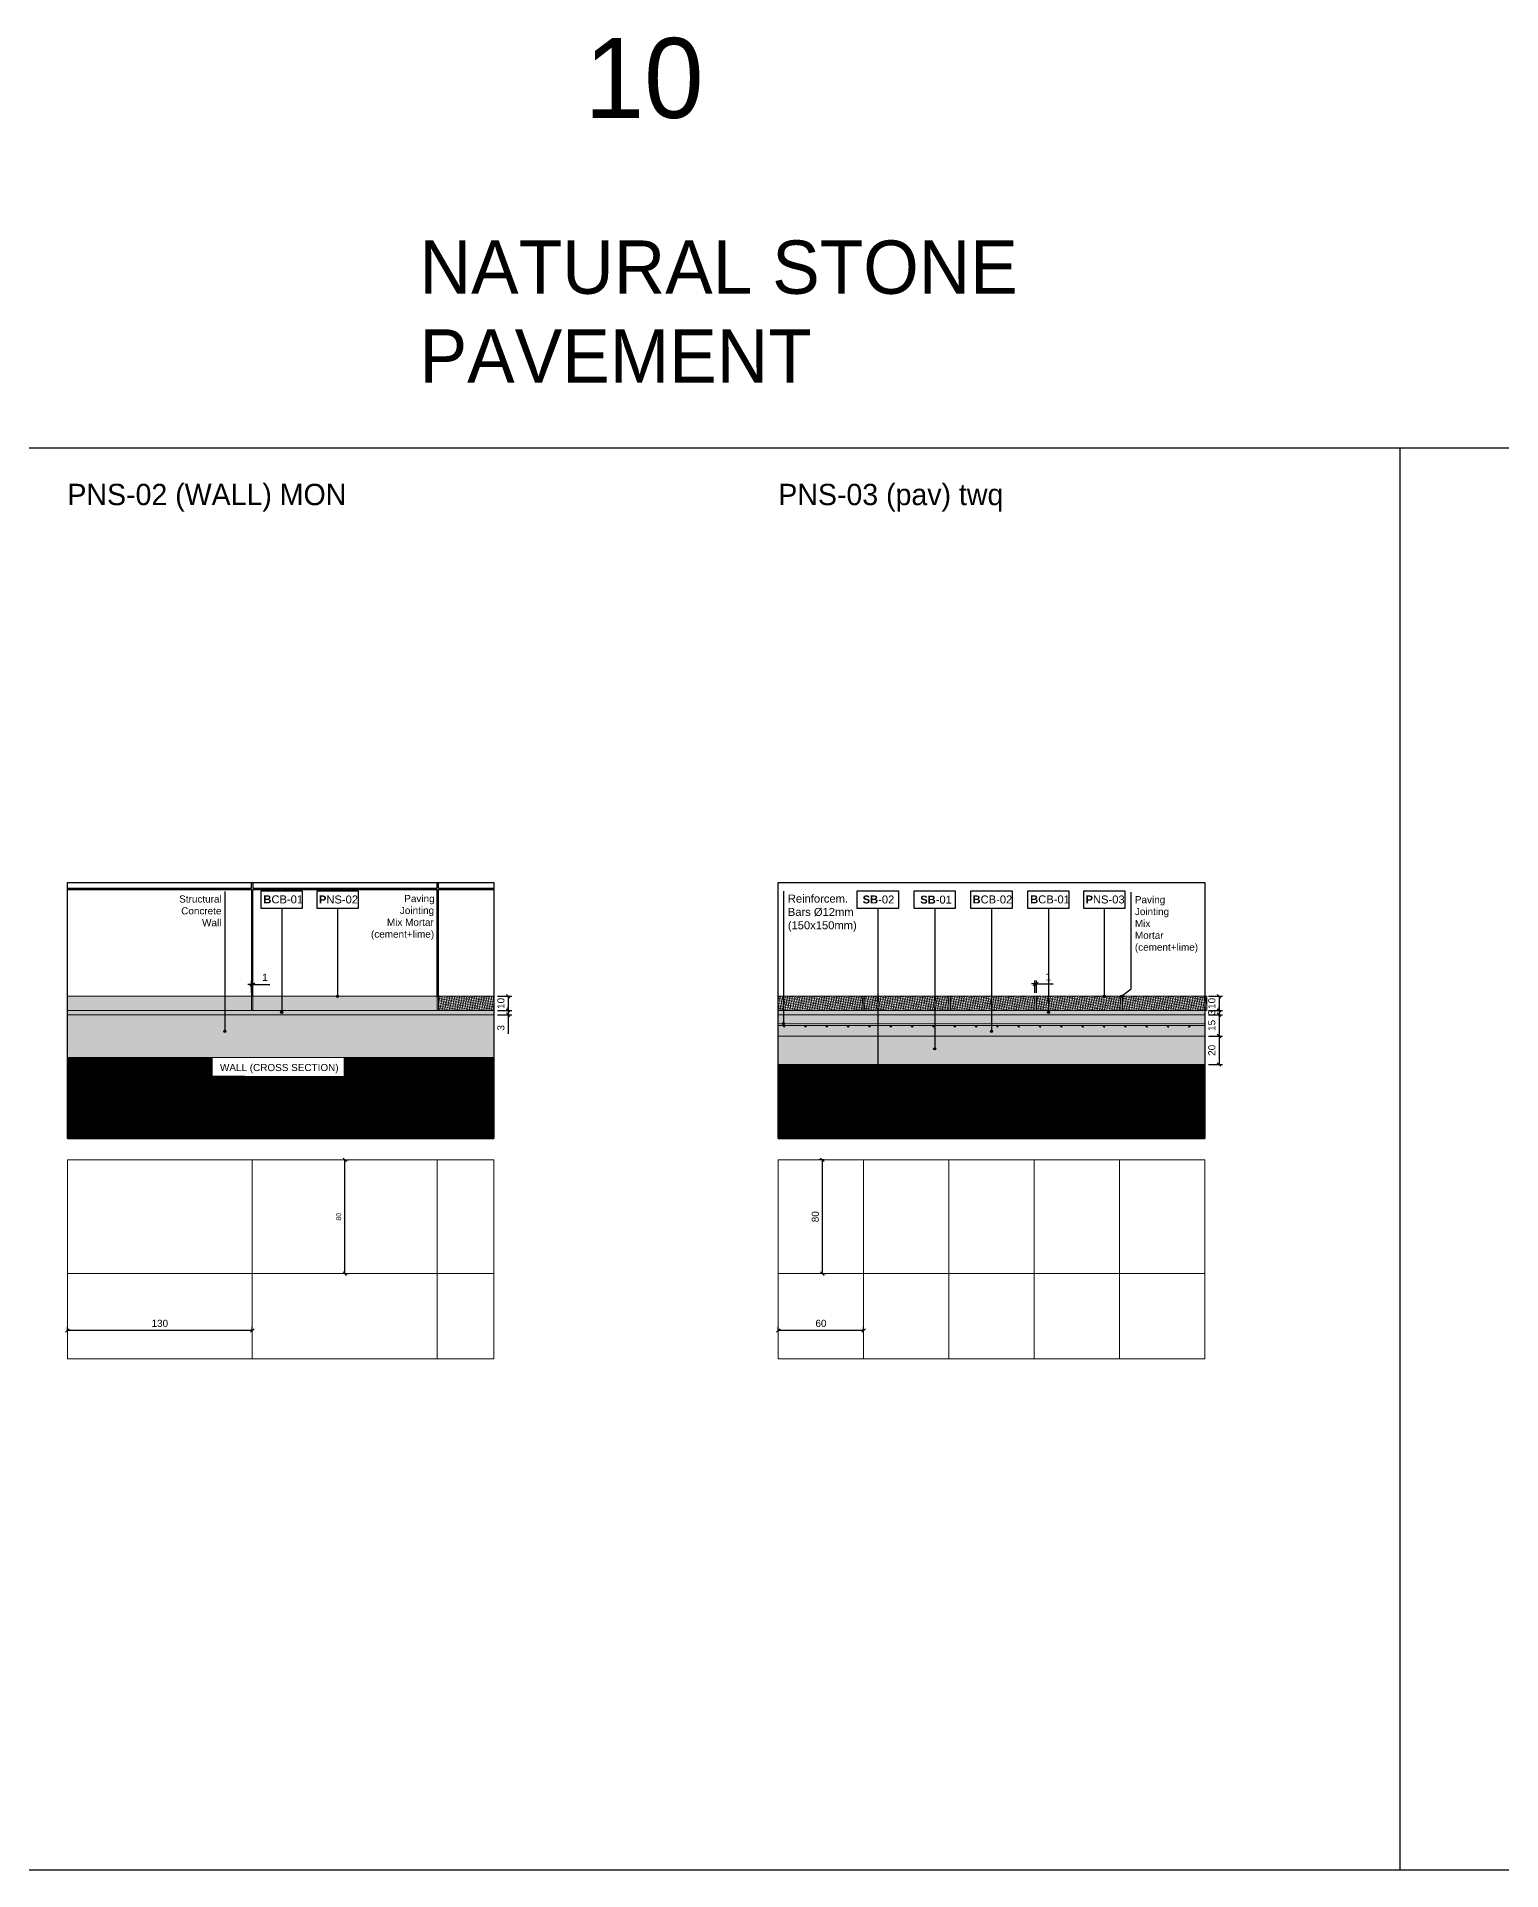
# Model space of a CAD drawing. Header units: metres. Extents: x -325 to 301, y -147 to 149.
# Drawn here: x 261.33 to 271.63, y 123.46 to 136.35 of the extents above; entities that cross this region are included whole.
import ezdxf

# ---------------------------------------------------------------- set-up
doc = ezdxf.new("R2010")
doc.units = ezdxf.units.M
doc.layers.get('Defpoints').update_dxf_attribs({"lineweight": 13})
doc.layers.add('-aux', color=50, linetype='Continuous', plot=False)
doc.layers.add('02-L-AUX', color=2, linetype='Continuous', plot=False)
doc.layers.add('0-TX-1_25', color=7, linetype='Continuous', true_color=0x3f4f7f)
doc.layers.add('EIT_3 TR sorra', color=7, linetype='Continuous', true_color=0xd8ceb0)
for name, color, linetype, lineweight, true_color in [('02-L-Joints-Paviment_07_Natural Stone', 7, 'Continuous', 5, 0x998833), ('03-TR-Paviment_08_Natural Stone Bleachers', 7, 'Continuous', 5, 0xafad9d), ('3-TR tot_u', 7, 'Continuous', 5, 0x787878)]:
    doc.layers.add(name, color=color, linetype=linetype, lineweight=lineweight, true_color=true_color)
for name, color, linetype, lineweight in [('1-CM', 7, 'Continuous', 0), ('2-L-secció', 1, 'Continuous', 0), ('2-metall', 5, 'Continuous', 0), ('3-TR Seleccionat', 44, 'Continuous', 0), ('3-TR Tot-u', 37, 'Continuous', 0)]:
    doc.layers.add(name, color=color, linetype=linetype, lineweight=lineweight)
for name, color, linetype in [('2-L-projeccio', 252, 'Continuous'), ('A-KEYPLAN_HATCH', 7, 'Continuous'), ('A_TEXT_2', 7, 'Continuous'), ('EIT_0 Llegenda', 7, 'Continuous')]:
    doc.layers.add(name, color=color, linetype=linetype)
doc.styles.get("Standard").update_dxf_attribs({"font": 'arial.ttf'})
doc.styles.add('x-llegenda materials$0$ENGRAVERS', font='TT0586M.TTF')
doc.dimstyles.new('ISO-25', dxfattribs={"dimtxt": 0.1, "dimasz": 0.1, "dimexe": 0.1, "dimexo": 0.1, "dimgap": 0.1, "dimtad": 1, "dimdec": 0, "dimlfac": 100, "dimzin": 9, "dimtxsty": 'Standard', "dimblk": 'OBLIQUE', "dimcen": 0.1, "dimadec": 0, "dimazin": 0, "dimtfac": 1, "dimtdec": 0, "dimtmove": 0, "dimatfit": 3, "dimldrblk": 'OBLIQUE', "dimfxl": 1, "dimarcsym": 0})

# ---------------------------------------------------------------- blocks, each defined once
blk = doc.blocks.new('_Oblique')
at = {"color": 0, "lineweight": -2}
blk.add_line((-0.5, -0.5), (0.5, 0.5), dxfattribs=at)
blk = doc.blocks.new('*D743')
at = {"layer": '0-TX-1_25', "color": 0, "lineweight": -2, "transparency": 16777216}
for p, q in [((264.574, 129.602), (264.674, 129.602)), ((264.649, 129.602), (264.649, 129.502)), ((264.574, 129.502), (264.674, 129.502))]:
    blk.add_line(p, q, dxfattribs=at)
at = {"layer": 'Defpoints', "color": 0, "transparency": 16777216}
for p in [(264.549, 129.602), (264.549, 129.502), (264.649, 129.502)]:
    blk.add_point(p, dxfattribs=at)
at = {"layer": '0-TX-1_25', "color": 0, "lineweight": -2, "transparency": 16777216, "xscale": 0.025, "yscale": 0.025, "zscale": 0.025}
for p, rotation in [((264.649, 129.602), 90), ((264.649, 129.502), 270)]:
    blk.add_blockref('_Oblique', p, dxfattribs=dict(at, rotation=rotation))
at = {"layer": '0-TX-1_25', "color": 0, "transparency": 16777216, "insert": (264.598, 129.552), "char_height": 0.05, "attachment_point": 5, "rotation": 90}
blk.add_mtext('10', dxfattribs=at)
blk = doc.blocks.new('*D744')
at = {"layer": '0-TX-1_25', "color": 0, "lineweight": -2, "transparency": 16777216}
for p, q in [((264.574, 129.502), (264.674, 129.502)), ((264.574, 129.472), (264.674, 129.472)), ((264.649, 129.502), (264.649, 129.527)), ((264.649, 129.502), (264.649, 129.472)), ((264.649, 129.472), (264.649, 129.339))]:
    blk.add_line(p, q, dxfattribs=at)
at = {"layer": 'Defpoints', "color": 0, "transparency": 16777216}
for p in [(264.549, 129.502), (264.549, 129.472), (264.649, 129.472)]:
    blk.add_point(p, dxfattribs=at)
at = {"layer": '0-TX-1_25', "color": 0, "lineweight": -2, "transparency": 16777216, "xscale": 0.025, "yscale": 0.025, "zscale": 0.025}
for p, rotation in [((264.649, 129.502), 270), ((264.649, 129.472), 90)]:
    blk.add_blockref('_Oblique', p, dxfattribs=dict(at, rotation=rotation))
at = {"layer": '0-TX-1_25', "color": 0, "transparency": 16777216, "insert": (264.598, 129.38), "char_height": 0.05, "attachment_point": 5, "rotation": 90}
blk.add_mtext('3', dxfattribs=at)
blk = doc.blocks.new('POINT')
at = {"layer": '0-TX-1_25'}
h = blk.add_hatch(dxfattribs=at)
h.set_pattern_fill('ANGLE', color=256)
h.set_pattern_definition([(0, (-83.747, -12.726), (0, 6.985), [5.08, -1.905]), (90, (-83.747, -12.726), (-6.985, 4e-16), [5.08, -1.905])])
edge = h.paths.add_edge_path()
edge.add_arc((0, 0), 0.0075, 0, 360)
h = blk.add_hatch(color=256, dxfattribs=at)
h.dxf.hatch_style = 1
edge = h.paths.add_edge_path()
edge.add_arc((0, 0), 0.0075, 0, 360)
blk.add_circle((0, 0), 0.0075, dxfattribs=at)
blk = doc.blocks.new('*D745')
at = {"layer": '0-TX-1_25', "color": 0, "lineweight": -2, "transparency": 16777216}
for p, q in [((261.549, 127.252), (261.549, 127.277)), ((262.849, 127.252), (261.549, 127.252)), ((262.849, 127.252), (262.849, 127.277))]:
    blk.add_line(p, q, dxfattribs=at)
at = {"layer": 'Defpoints', "color": 0, "transparency": 16777216}
for p in [(261.549, 127.252), (261.549, 127.252), (262.849, 127.252)]:
    blk.add_point(p, dxfattribs=at)
at = {"layer": '0-TX-1_25', "color": 0, "lineweight": -2, "transparency": 16777216, "xscale": 0.025, "yscale": 0.025, "zscale": 0.025, "rotation": 180}
blk.add_blockref('_Oblique', (261.549, 127.252), dxfattribs=at)
at = {"layer": '0-TX-1_25', "color": 0, "lineweight": -2, "transparency": 16777216, "xscale": 0.025, "yscale": 0.025, "zscale": 0.025}
blk.add_blockref('_Oblique', (262.849, 127.252), dxfattribs=at)
at = {"layer": '0-TX-1_25', "color": 0, "transparency": 16777216, "insert": (262.199, 127.302), "char_height": 0.05, "attachment_point": 5}
blk.add_mtext('130', dxfattribs=at)
blk = doc.blocks.new('hatch keyplan 2')
at = {"layer": 'A-KEYPLAN_HATCH'}
blk.add_lwpolyline([(0, 0.00548), (0.01287, 0.00548), (0.01287, 0), (0, 0)], close=True, dxfattribs=at)
blk = doc.blocks.new('hatch keyplan')
at = {"layer": 'A-KEYPLAN_HATCH'}
blk.add_blockref('hatch keyplan 2', (1.43058, 0.85215), dxfattribs=at)
blk = doc.blocks.new('PNS01')
at = {"layer": 'A-KEYPLAN_HATCH'}
blk.add_blockref('hatch keyplan', (-1.42958, -0.85215), dxfattribs=at)
at = {"layer": 'A_TEXT_2', "insert": (0.0002, 0.00408), "char_height": 0.0025, "attachment_point": 1}
blk.add_mtext_dynamic_manual_height_columns('\\pi0.00139;{\\fArial|b1|i0|c0|p34;P}NS-02', width=0.0145619, gutter_width=0.015, heights=[0], dxfattribs=at)
blk = doc.blocks.new('*D746')
at = {"layer": '0-TX-1_25', "color": 0, "lineweight": -2, "transparency": 16777216}
for p, q in [((263.5, 128.452), (263.525, 128.452)), ((263.5, 127.652), (263.5, 128.452)), ((263.5, 127.652), (263.525, 127.652))]:
    blk.add_line(p, q, dxfattribs=at)
at = {"layer": 'Defpoints', "color": 0, "transparency": 16777216}
for p in [(263.5, 128.452), (263.5, 128.452), (263.5, 127.652)]:
    blk.add_point(p, dxfattribs=at)
at = {"layer": '0-TX-1_25', "color": 0, "lineweight": -2, "transparency": 16777216, "xscale": 0.025, "yscale": 0.025, "zscale": 0.025}
for p, rotation in [((263.5, 128.452), 90), ((263.5, 127.652), 270)]:
    blk.add_blockref('_Oblique', p, dxfattribs=dict(at, rotation=rotation))
at = {"layer": '0-TX-1_25', "color": 0, "transparency": 16777216, "insert": (263.457, 128.052), "char_height": 0.035, "attachment_point": 5, "rotation": 90}
blk.add_mtext('80', dxfattribs=at)
blk = doc.blocks.new('PNS03')
at = {"layer": 'A-KEYPLAN_HATCH'}
blk.add_blockref('hatch keyplan', (-1.43058, -0.85215), dxfattribs=at)
at = {"layer": 'A_TEXT_2', "insert": (-0.0008, 0.00408), "char_height": 0.0025, "attachment_point": 1}
blk.add_mtext_dynamic_manual_height_columns('\\pi0.00137;{\\fArial|b1|i0|c0|p34;P}NS-03', width=0.0145619, gutter_width=0.015, heights=[0], dxfattribs=at)
blk = doc.blocks.new('*D747')
at = {"layer": '0-TX-1_25', "color": 0, "lineweight": -2, "transparency": 16777216}
for p, q in [((269.574, 129.602), (269.674, 129.602)), ((269.649, 129.602), (269.649, 129.502)), ((269.574, 129.502), (269.674, 129.502))]:
    blk.add_line(p, q, dxfattribs=at)
at = {"layer": 'Defpoints', "color": 0, "transparency": 16777216}
for p in [(269.549, 129.602), (269.549, 129.502), (269.649, 129.502)]:
    blk.add_point(p, dxfattribs=at)
at = {"layer": '0-TX-1_25', "color": 0, "lineweight": -2, "transparency": 16777216, "xscale": 0.025, "yscale": 0.025, "zscale": 0.025}
for p, rotation in [((269.649, 129.602), 90), ((269.649, 129.502), 270)]:
    blk.add_blockref('_Oblique', p, dxfattribs=dict(at, rotation=rotation))
at = {"layer": '0-TX-1_25', "color": 0, "transparency": 16777216, "insert": (269.598, 129.552), "char_height": 0.05, "attachment_point": 5, "rotation": 90}
blk.add_mtext('10', dxfattribs=at)
blk = doc.blocks.new('*D748')
at = {"layer": '0-TX-1_25', "color": 0, "lineweight": -2, "transparency": 16777216}
for p, q in [((269.574, 129.322), (269.674, 129.322)), ((269.649, 129.322), (269.649, 129.122)), ((269.574, 129.122), (269.674, 129.122))]:
    blk.add_line(p, q, dxfattribs=at)
at = {"layer": 'Defpoints', "color": 0, "transparency": 16777216}
for p in [(269.549, 129.322), (269.549, 129.122), (269.649, 129.122)]:
    blk.add_point(p, dxfattribs=at)
at = {"layer": '0-TX-1_25', "color": 0, "lineweight": -2, "transparency": 16777216, "xscale": 0.025, "yscale": 0.025, "zscale": 0.025}
for p, rotation in [((269.649, 129.322), 90), ((269.649, 129.122), 270)]:
    blk.add_blockref('_Oblique', p, dxfattribs=dict(at, rotation=rotation))
at = {"layer": '0-TX-1_25', "color": 0, "transparency": 16777216, "insert": (269.598, 129.222), "char_height": 0.05, "attachment_point": 5, "rotation": 90}
blk.add_mtext('20', dxfattribs=at)
blk = doc.blocks.new('*D749')
at = {"layer": '0-TX-1_25', "color": 0, "lineweight": -2, "transparency": 16777216}
for p, q in [((269.574, 129.472), (269.674, 129.472)), ((269.649, 129.472), (269.649, 129.322)), ((269.574, 129.322), (269.674, 129.322))]:
    blk.add_line(p, q, dxfattribs=at)
at = {"layer": 'Defpoints', "color": 0, "transparency": 16777216}
for p in [(269.549, 129.472), (269.549, 129.322), (269.649, 129.322)]:
    blk.add_point(p, dxfattribs=at)
at = {"layer": '0-TX-1_25', "color": 0, "lineweight": -2, "transparency": 16777216, "xscale": 0.025, "yscale": 0.025, "zscale": 0.025}
for p, rotation in [((269.649, 129.472), 90), ((269.649, 129.322), 270)]:
    blk.add_blockref('_Oblique', p, dxfattribs=dict(at, rotation=rotation))
at = {"layer": '0-TX-1_25', "color": 0, "transparency": 16777216, "insert": (269.598, 129.397), "char_height": 0.05, "attachment_point": 5, "rotation": 90}
blk.add_mtext('15', dxfattribs=at)
blk = doc.blocks.new('*D750')
at = {"layer": '0-TX-1_25', "color": 0, "lineweight": -2, "transparency": 16777216}
for p, q in [((269.574, 129.502), (269.674, 129.502)), ((269.574, 129.472), (269.674, 129.472)), ((269.649, 129.502), (269.649, 129.527)), ((269.649, 129.502), (269.649, 129.472)), ((269.649, 129.472), (269.649, 129.447))]:
    blk.add_line(p, q, dxfattribs=at)
at = {"layer": 'Defpoints', "color": 0, "transparency": 16777216}
for p in [(269.549, 129.502), (269.549, 129.472), (269.649, 129.472)]:
    blk.add_point(p, dxfattribs=at)
at = {"layer": '0-TX-1_25', "color": 0, "lineweight": -2, "transparency": 16777216, "xscale": 0.025, "yscale": 0.025, "zscale": 0.025}
for p, rotation in [((269.649, 129.502), 270), ((269.649, 129.472), 90)]:
    blk.add_blockref('_Oblique', p, dxfattribs=dict(at, rotation=rotation))
at = {"layer": '0-TX-1_25', "color": 0, "transparency": 16777216, "insert": (269.598, 129.487), "char_height": 0.05, "attachment_point": 5, "rotation": 90}
blk.add_mtext('3', dxfattribs=at)
blk = doc.blocks.new('SB-02')
at = {"layer": 'A-KEYPLAN_HATCH'}
blk.add_blockref('hatch keyplan', (-1.43058, -0.85215), dxfattribs=at)
at = {"layer": 'A_TEXT_2', "insert": (-0.0008, 0.00408), "char_height": 0.0025, "attachment_point": 1}
blk.add_mtext_dynamic_manual_height_columns('\\pi0.00249;{\\fArial|b1|i0|c0|p34;SB}-02', width=0.0145619, gutter_width=0.015, heights=[0], dxfattribs=at)
blk = doc.blocks.new('B-CB01')
at = {"layer": 'A-KEYPLAN_HATCH'}
blk.add_blockref('hatch keyplan', (-1.43058, -0.85215), dxfattribs=at)
at = {"layer": 'A_TEXT_2', "insert": (-0.0008, 0.00411), "char_height": 0.0025, "attachment_point": 1}
blk.add_mtext_dynamic_manual_height_columns('\\pi0.00152;{\\fArial|b1|i0|c0|p34;B}CB-01', width=0.0145619, gutter_width=0.015, heights=[0], dxfattribs=at)
blk = doc.blocks.new('B-CB02')
at = {"layer": 'A-KEYPLAN_HATCH'}
blk.add_blockref('hatch keyplan', (-1.43058, -0.85215), dxfattribs=at)
at = {"layer": 'A_TEXT_2', "insert": (-0.0008, 0.00409), "char_height": 0.0025, "attachment_point": 1}
blk.add_mtext_dynamic_manual_height_columns('\\pi0.00129;{\\fArial|b1|i0|c0|p34;B}CB-02', width=0.0145619, gutter_width=0.015, heights=[0], dxfattribs=at)
blk = doc.blocks.new('SB-01')
at = {"layer": 'A-KEYPLAN_HATCH'}
blk.add_blockref('hatch keyplan', (-1.43058, -0.85215), dxfattribs=at)
at = {"layer": 'A_TEXT_2', "insert": (-0.0008, 0.00403), "char_height": 0.0025, "attachment_point": 1}
blk.add_mtext_dynamic_manual_height_columns('\\pi0.00271;{\\fArial|b1|i0|c0|p34;SB}-01', width=0.0145619, gutter_width=0.015, heights=[0], dxfattribs=at)
blk = doc.blocks.new('*D751')
at = {"layer": '0-TX-1_25', "color": 0, "lineweight": -2, "transparency": 16777216}
for p, q in [((266.872, 128.452), (266.834, 128.452)), ((266.859, 127.652), (266.859, 128.452)), ((266.859, 127.652), (266.884, 127.652))]:
    blk.add_line(p, q, dxfattribs=at)
at = {"layer": 'Defpoints', "color": 0, "transparency": 16777216}
for p in [(266.859, 128.452), (266.897, 128.452), (266.859, 127.652)]:
    blk.add_point(p, dxfattribs=at)
at = {"layer": '0-TX-1_25', "color": 0, "lineweight": -2, "transparency": 16777216, "xscale": 0.025, "yscale": 0.025, "zscale": 0.025}
for p, rotation in [((266.859, 128.452), 90), ((266.859, 127.652), 270)]:
    blk.add_blockref('_Oblique', p, dxfattribs=dict(at, rotation=rotation))
at = {"layer": '0-TX-1_25', "color": 0, "transparency": 16777216, "insert": (266.809, 128.052), "char_height": 0.05, "attachment_point": 5, "rotation": 90}
blk.add_mtext('80', dxfattribs=at)
blk = doc.blocks.new('*D752')
at = {"layer": '0-TX-1_25', "color": 0, "lineweight": -2, "transparency": 16777216}
for p, q in [((266.549, 127.252), (266.549, 127.277)), ((267.149, 127.252), (266.549, 127.252)), ((267.149, 127.252), (267.149, 127.277))]:
    blk.add_line(p, q, dxfattribs=at)
at = {"layer": 'Defpoints', "color": 0, "transparency": 16777216}
for p in [(266.549, 127.252), (266.549, 127.252), (267.149, 127.252)]:
    blk.add_point(p, dxfattribs=at)
at = {"layer": '0-TX-1_25', "color": 0, "lineweight": -2, "transparency": 16777216, "xscale": 0.025, "yscale": 0.025, "zscale": 0.025, "rotation": 180}
blk.add_blockref('_Oblique', (266.549, 127.252), dxfattribs=at)
at = {"layer": '0-TX-1_25', "color": 0, "lineweight": -2, "transparency": 16777216, "xscale": 0.025, "yscale": 0.025, "zscale": 0.025}
blk.add_blockref('_Oblique', (267.149, 127.252), dxfattribs=at)
at = {"layer": '0-TX-1_25', "color": 0, "transparency": 16777216, "insert": (266.849, 127.302), "char_height": 0.05, "attachment_point": 5}
blk.add_mtext('60', dxfattribs=at)
blk = doc.blocks.new('*D968')
at = {"layer": '0-TX-1_25', "color": 0, "lineweight": -2, "transparency": 16777216}
for p, q in [((262.844, 129.627), (262.844, 129.71)), ((262.854, 129.627), (262.854, 129.71)), ((262.844, 129.685), (262.819, 129.685)), ((262.844, 129.685), (262.854, 129.685)), ((262.854, 129.685), (262.973, 129.685))]:
    blk.add_line(p, q, dxfattribs=at)
at = {"layer": 'Defpoints', "color": 0, "transparency": 16777216}
for p in [(262.844, 129.602), (262.854, 129.685), (262.854, 129.602)]:
    blk.add_point(p, dxfattribs=at)
at = {"layer": '0-TX-1_25', "color": 0, "lineweight": -2, "transparency": 16777216, "xscale": 0.025, "yscale": 0.025, "zscale": 0.025}
blk.add_blockref('_Oblique', (262.844, 129.685), dxfattribs=at)
at = {"layer": '0-TX-1_25', "color": 0, "lineweight": -2, "transparency": 16777216, "xscale": 0.025, "yscale": 0.025, "zscale": 0.025, "rotation": 180}
blk.add_blockref('_Oblique', (262.854, 129.685), dxfattribs=at)
at = {"layer": '0-TX-1_25', "color": 0, "transparency": 16777216, "insert": (262.938, 129.735), "char_height": 0.05, "attachment_point": 5}
blk.add_mtext('1', dxfattribs=at)
blk = doc.blocks.new('*D2222')
at = {"layer": '0-TX-1_25', "color": 0, "lineweight": -2, "transparency": 16777216}
for p, q in [((268.354, 129.627), (268.354, 129.714)), ((268.364, 129.627), (268.364, 129.714)), ((268.354, 129.689), (268.329, 129.689)), ((268.354, 129.689), (268.364, 129.689)), ((268.364, 129.689), (268.483, 129.689))]:
    blk.add_line(p, q, dxfattribs=at)
at = {"layer": 'Defpoints', "color": 0, "transparency": 16777216}
for p in [(268.354, 129.602), (268.364, 129.689), (268.364, 129.602)]:
    blk.add_point(p, dxfattribs=at)
at = {"layer": '0-TX-1_25', "color": 0, "lineweight": -2, "transparency": 16777216, "xscale": 0.025, "yscale": 0.025, "zscale": 0.025}
blk.add_blockref('_Oblique', (268.354, 129.689), dxfattribs=at)
at = {"layer": '0-TX-1_25', "color": 0, "lineweight": -2, "transparency": 16777216, "xscale": 0.025, "yscale": 0.025, "zscale": 0.025, "rotation": 180}
blk.add_blockref('_Oblique', (268.364, 129.689), dxfattribs=at)
at = {"layer": '0-TX-1_25', "color": 0, "transparency": 16777216, "insert": (268.448, 129.739), "char_height": 0.05, "attachment_point": 5}
blk.add_mtext('1', dxfattribs=at)
blk = doc.blocks.new('*U2859')
at = {"layer": '2-metall'}
blk.add_circle((0.041, -0.006), 0.006, dxfattribs=at)
blk = doc.blocks.new('*U2860')
at = {"layer": '2-metall', "color": 0, "linetype": 'ByBlock', "lineweight": -2, "transparency": 16777216}
for p in [(266.549, 129.397), (266.699, 129.397), (266.849, 129.397), (266.999, 129.397), (267.149, 129.397), (267.299, 129.397), (267.449, 129.397), (267.599, 129.397), (267.749, 129.397), (267.899, 129.397), (268.049, 129.397), (268.199, 129.397), (268.349, 129.397), (268.499, 129.397), (268.649, 129.397), (268.799, 129.397), (268.949, 129.397), (269.099, 129.397), (269.249, 129.397), (269.399, 129.397)]:
    blk.add_blockref('*U2859', p, dxfattribs=at)

msp = doc.modelspace()

# ---------------------------------------------------------------- hatches: boundary and pattern name
at = {"layer": '03-TR-Paviment_08_Natural Stone Bleachers'}
h = msp.add_hatch(dxfattribs=at)
h.set_pattern_fill('DASH', color=256, scale=0.002611, angle=233, style=0, double=1)
h.set_pattern_definition([(233, (6e-11, -1.45), (0.00163153231, -0.01160895562), [0.00828944353, -0.00828944353])])
h.paths.add_polyline_path([(262.844, 129.502), (262.844, 129.602), (261.549, 129.602), (261.549, 129.502)])
h = msp.add_hatch(dxfattribs=at)
h.set_pattern_fill('DASH', color=256, scale=0.002611, angle=233, style=0, double=1)
h.set_pattern_definition([(233, (1.305, -1.45), (0.00163153231, -0.01160895562), [0.00828944353, -0.00828944353])])
h.paths.add_polyline_path([(264.149, 129.502), (264.149, 129.602), (262.854, 129.602), (262.854, 129.502)])
h = msp.add_hatch(dxfattribs=at)
h.set_pattern_fill('DASH', color=256, scale=0.002611, angle=233, style=0, double=1)
h.set_pattern_definition([(233, (2.609999, -1.45), (0.00163153231, -0.01160895562), [0.00828944353, -0.00828944353])])
h.paths.add_polyline_path([(264.549, 129.602), (264.159, 129.602), (264.159, 129.502), (264.549, 129.502)])
h = msp.add_hatch(dxfattribs=at)
h.set_pattern_fill('DASH', color=256, scale=0.002611, angle=233, style=0, double=1)
h.set_pattern_definition([(233, (5, -1.45), (0.00163153231, -0.01160895562), [0.00828944353, -0.00828944353])])
h.paths.add_polyline_path([(267.144, 129.502), (267.144, 129.602), (266.549, 129.602), (266.549, 129.502)])
h = msp.add_hatch(dxfattribs=at)
h.set_pattern_fill('DASH', color=256, scale=0.002611, angle=233, style=0, double=1)
h.set_pattern_definition([(233, (5.605, -1.45), (0.00163153231, -0.01160895562), [0.00828944353, -0.00828944353])])
h.paths.add_polyline_path([(267.749, 129.502), (267.749, 129.602), (267.154, 129.602), (267.154, 129.502)])
h = msp.add_hatch(dxfattribs=at)
h.set_pattern_fill('DASH', color=256, scale=0.002611, angle=233, style=0, double=1)
h.set_pattern_definition([(233, (6.21, -1.45), (0.00163153231, -0.01160895562), [0.00828944353, -0.00828944353])])
h.paths.add_polyline_path([(268.354, 129.502), (268.354, 129.602), (267.759, 129.602), (267.759, 129.502)])
h = msp.add_hatch(dxfattribs=at)
h.set_pattern_fill('DASH', color=256, scale=0.002611, angle=233, style=0, double=1)
h.set_pattern_definition([(233, (6.815, -1.45), (0.00163153231, -0.01160895562), [0.00828944353, -0.00828944353])])
h.paths.add_polyline_path([(268.959, 129.502), (268.959, 129.602), (268.364, 129.602), (268.364, 129.502)])
h = msp.add_hatch(dxfattribs=at)
h.set_pattern_fill('DASH', color=256, scale=0.002611, angle=233, style=0, double=1)
h.set_pattern_definition([(233, (7.42, -1.45), (0.00163153231, -0.01160895562), [0.00828944353, -0.00828944353])])
h.paths.add_polyline_path([(269.564, 129.502), (269.564, 129.602), (268.969, 129.602), (268.969, 129.502)])
at = {"layer": '2-metall'}
h = msp.add_hatch(color=256, dxfattribs=at)
h.dxf.hatch_style = 1
edge = h.paths.add_edge_path()
edge.add_arc((266.59, 129.391), 0.006, 0, 360)
edge = h.paths.add_edge_path()
edge.add_arc((266.74, 129.391), 0.006, 0, 360)
edge = h.paths.add_edge_path()
edge.add_arc((266.89, 129.391), 0.006, 0, 360)
edge = h.paths.add_edge_path()
edge.add_arc((267.04, 129.391), 0.006, 0, 360)
edge = h.paths.add_edge_path()
edge.add_arc((267.19, 129.391), 0.006, 0, 360)
edge = h.paths.add_edge_path()
edge.add_arc((267.34, 129.391), 0.006, 0, 360)
edge = h.paths.add_edge_path()
edge.add_arc((267.49, 129.391), 0.006, 0, 360)
edge = h.paths.add_edge_path()
edge.add_arc((267.64, 129.391), 0.006, 0, 360)
edge = h.paths.add_edge_path()
edge.add_arc((267.79, 129.391), 0.006, 0, 360)
edge = h.paths.add_edge_path()
edge.add_arc((267.94, 129.391), 0.006, 0, 360)
edge = h.paths.add_edge_path()
edge.add_arc((268.09, 129.391), 0.006, 0, 360)
edge = h.paths.add_edge_path()
edge.add_arc((268.24, 129.391), 0.006, 0, 360)
edge = h.paths.add_edge_path()
edge.add_arc((268.39, 129.391), 0.006, 0, 360)
edge = h.paths.add_edge_path()
edge.add_arc((268.54, 129.391), 0.006, 0, 360)
edge = h.paths.add_edge_path()
edge.add_arc((268.69, 129.391), 0.006, 0, 360)
edge = h.paths.add_edge_path()
edge.add_arc((268.84, 129.391), 0.006, 0, 360)
edge = h.paths.add_edge_path()
edge.add_arc((268.99, 129.391), 0.006, 0, 360)
edge = h.paths.add_edge_path()
edge.add_arc((269.14, 129.391), 0.006, 0, 360)
edge = h.paths.add_edge_path()
edge.add_arc((269.29, 129.391), 0.006, 0, 360)
edge = h.paths.add_edge_path()
edge.add_arc((269.44, 129.391), 0.006, 0, 360)
h = msp.add_hatch(color=256, dxfattribs=at)
h.dxf.hatch_style = 1
edge = h.paths.add_edge_path()
edge.add_arc((266.74, 129.391), 0.006, 0, 360)
h = msp.add_hatch(color=256, dxfattribs=at)
h.dxf.hatch_style = 1
edge = h.paths.add_edge_path()
edge.add_arc((266.89, 129.391), 0.006, 0, 360)
h = msp.add_hatch(color=256, dxfattribs=at)
h.dxf.hatch_style = 1
edge = h.paths.add_edge_path()
edge.add_arc((267.04, 129.391), 0.006, 0, 360)
h = msp.add_hatch(color=256, dxfattribs=at)
h.dxf.hatch_style = 1
edge = h.paths.add_edge_path()
edge.add_arc((267.19, 129.391), 0.006, 0, 360)
h = msp.add_hatch(color=256, dxfattribs=at)
h.dxf.hatch_style = 1
edge = h.paths.add_edge_path()
edge.add_arc((267.34, 129.391), 0.006, 0, 360)
h = msp.add_hatch(color=256, dxfattribs=at)
h.dxf.hatch_style = 1
edge = h.paths.add_edge_path()
edge.add_arc((267.49, 129.391), 0.006, 0, 360)
h = msp.add_hatch(color=256, dxfattribs=at)
h.dxf.hatch_style = 1
edge = h.paths.add_edge_path()
edge.add_arc((267.64, 129.391), 0.006, 0, 360)
h = msp.add_hatch(color=256, dxfattribs=at)
h.dxf.hatch_style = 1
edge = h.paths.add_edge_path()
edge.add_arc((267.79, 129.391), 0.006, 0, 360)
h = msp.add_hatch(color=256, dxfattribs=at)
h.dxf.hatch_style = 1
edge = h.paths.add_edge_path()
edge.add_arc((267.94, 129.391), 0.006, 0, 360)
h = msp.add_hatch(color=256, dxfattribs=at)
h.dxf.hatch_style = 1
edge = h.paths.add_edge_path()
edge.add_arc((268.09, 129.391), 0.006, 0, 360)
h = msp.add_hatch(color=256, dxfattribs=at)
h.dxf.hatch_style = 1
edge = h.paths.add_edge_path()
edge.add_arc((268.24, 129.391), 0.006, 0, 360)
h = msp.add_hatch(color=256, dxfattribs=at)
h.dxf.hatch_style = 1
edge = h.paths.add_edge_path()
edge.add_arc((268.39, 129.391), 0.006, 0, 360)
h = msp.add_hatch(color=256, dxfattribs=at)
h.dxf.hatch_style = 1
edge = h.paths.add_edge_path()
edge.add_arc((268.54, 129.391), 0.006, 0, 360)
h = msp.add_hatch(color=256, dxfattribs=at)
h.dxf.hatch_style = 1
edge = h.paths.add_edge_path()
edge.add_arc((268.69, 129.391), 0.006, 0, 360)
h = msp.add_hatch(color=256, dxfattribs=at)
h.dxf.hatch_style = 1
edge = h.paths.add_edge_path()
edge.add_arc((268.84, 129.391), 0.006, 0, 360)
h = msp.add_hatch(color=256, dxfattribs=at)
h.dxf.hatch_style = 1
edge = h.paths.add_edge_path()
edge.add_arc((268.99, 129.391), 0.006, 0, 360)
h = msp.add_hatch(color=256, dxfattribs=at)
h.dxf.hatch_style = 1
edge = h.paths.add_edge_path()
edge.add_arc((269.14, 129.391), 0.006, 0, 360)
h = msp.add_hatch(color=256, dxfattribs=at)
h.dxf.hatch_style = 1
edge = h.paths.add_edge_path()
edge.add_arc((269.29, 129.391), 0.006, 0, 360)
h = msp.add_hatch(color=256, dxfattribs=at)
h.dxf.hatch_style = 1
edge = h.paths.add_edge_path()
edge.add_arc((269.44, 129.391), 0.006, 0, 360)
at = {"layer": '3-TR Seleccionat'}
h = msp.add_hatch(dxfattribs=at)
h.set_pattern_fill('ANSI31', color=256, scale=0.002, angle=225, style=0)
h.set_pattern_definition([(270, (90, -1.45), (0.00635, -1e-18), [])])
h.paths.add_polyline_path([(261.549, 128.602), (264.549, 128.602), (264.549, 129.172), (263.491, 129.172), (263.491, 129.04), (262.572, 129.042), (262.572, 129.172), (261.549, 129.172)])
h = msp.add_hatch(dxfattribs=at)
h.set_pattern_fill('ANSI31', color=256, scale=0.002, angle=225, style=0)
h.set_pattern_definition([(270, (95, -1.45), (0.00635, -1e-18), [])])
h.paths.add_polyline_path([(266.549, 128.602), (269.549, 128.602), (269.549, 129.122), (266.549, 129.122)])
at = {"layer": '3-TR Tot-u'}
h = msp.add_hatch(dxfattribs=at)
h.set_pattern_fill('EARTH', color=256, scale=0.005, style=0)
h.set_pattern_definition([(0, (85, -1.58), (0.03175, 0.03175), [0.03175, -0.03175]), (0, (85, -1.568094), (0.03175, 0.03175), [0.03175, -0.03175]), (0, (85, -1.556187), (0.03175, 0.03175), [0.03175, -0.03175]), (90, (85.00397, -1.55222), (-0.03175, 0.03175), [0.03175, -0.03175]), (90, (85.015875, -1.55222), (-0.03175, 0.03175), [0.03175, -0.03175]), (90, (85.02778, -1.55222), (-0.03175, 0.03175), [0.03175, -0.03175])])
h.paths.add_polyline_path([(269.549, 129.322), (266.549, 129.322), (266.549, 129.122), (269.549, 129.122)])
at = {"layer": '3-TR tot_u'}
h = msp.add_hatch(dxfattribs=at)
h.set_pattern_fill('AR-CONC', color=256, scale=0.0002, angle=90.2664)
h.set_pattern_definition([(140.266414, (227.234448, 61.75262), (0.003018359, 0.036451363), [0.00381, -0.04191]), (85.266414, (227.234448, 61.75262), (-0.038178181, -0.007226283), [0.003048, -0.033528117]), (190.71786, (227.2347, 61.755657), (-0.035159821, 0.02922508), [0.003238002, -0.035618049]), (136.450614, (227.22429, 61.75257), (0.008156283, 0.05425432), [0.005715, -0.062865]), (186.90197, (227.22497, 61.757093), (-0.049705466, 0.047250218), [0.004857005, -0.05342712]), (81.450565, (227.22429, 61.75257), (-0.049705466, 0.047250218), [0.004571993, -0.050291946]), (111.266414, (227.226804, 61.757664), (0.020311824, 0.030417653), [0.00381, -0.04191]), (56.266414, (227.226804, 61.757664), (-0.036894668, 0.012188985), [0.003048, -0.033528]), (161.71786, (227.228497, 61.7602), (-0.016582845, 0.042606638), [0.003238002, -0.035617988]), (127.766414, (227.234448, 61.75262), (-0.0169136972, 0.0005390813), [0, -0.0331216, 0, -0.034036, 0, -0.033655]), (97.766414, (227.234448, 61.75262), (-0.020098038, 0.0132706243), [0, -0.0194056, 0, -0.0323596, 0, -0.012827]), (57.766414, (227.2345, 61.741291), (0.0010196429, 0.0271231534), [0, -0.0127, 0, -0.039624, 0, -0.052578]), (47.766414, (227.234524, 61.736211), (-0.005222997, 0.0296018704), [0, -0.01651, 0, -0.0263144, 0, -0.037338])])
h.paths.add_polyline_path([(264.549, 129.472), (261.549, 129.472), (261.549, 129.322), (261.556, 129.172), (264.543, 129.172)])
h = msp.add_hatch(dxfattribs=at)
h.set_pattern_fill('AR-CONC', color=256, scale=0.0002, angle=90.2664)
h.set_pattern_definition([(140.266414, (232.234448, 61.75262), (0.003018359, 0.036451363), [0.00381, -0.04191]), (85.266414, (232.234448, 61.75262), (-0.038178181, -0.007226283), [0.003048, -0.033528117]), (190.71786, (232.2347, 61.755657), (-0.035159821, 0.02922508), [0.003238002, -0.035618049]), (136.450614, (232.22429, 61.75257), (0.008156283, 0.05425432), [0.005715, -0.062865]), (186.90197, (232.22497, 61.757093), (-0.049705466, 0.047250218), [0.004857005, -0.05342712]), (81.450565, (232.22429, 61.75257), (-0.049705466, 0.047250218), [0.004571993, -0.050291946]), (111.266414, (232.226804, 61.757664), (0.020311824, 0.030417653), [0.00381, -0.04191]), (56.266414, (232.226804, 61.757664), (-0.036894668, 0.012188985), [0.003048, -0.033528]), (161.71786, (232.228497, 61.7602), (-0.016582845, 0.042606638), [0.003238002, -0.035617988]), (127.766414, (232.234448, 61.75262), (-0.0169136972, 0.0005390813), [0, -0.0331216, 0, -0.034036, 0, -0.033655]), (97.766414, (232.234448, 61.75262), (-0.020098038, 0.0132706243), [0, -0.0194056, 0, -0.0323596, 0, -0.012827]), (57.766414, (232.2345, 61.741291), (0.0010196429, 0.0271231534), [0, -0.0127, 0, -0.039624, 0, -0.052578]), (47.766414, (232.234524, 61.736211), (-0.005222997, 0.0296018704), [0, -0.01651, 0, -0.0263144, 0, -0.037338])])
h.paths.add_polyline_path([(269.549, 129.397), (266.549, 129.397), (266.549, 129.322), (266.562, 129.322), (269.549, 129.322)])
h.paths.add_polyline_path([(266.549, 129.409), (269.549, 129.409), (269.549, 129.472), (266.549, 129.472)])
at = {"layer": 'EIT_3 TR sorra'}
h = msp.add_hatch(dxfattribs=at)
h.set_pattern_fill('ANSI36', color=256, scale=0.001075, angle=-0.5853, style=0, double=1)
h.set_pattern_definition([(44.4146932, (50, -1.45), (0.001877787426, 0.0066181336), [0.0085328125, -0.0017065625, 0, -0.0017065625])])
h.paths.add_polyline_path([(261.549, 129.502), (262.844, 129.502), (262.844, 129.602), (262.854, 129.602), (262.854, 129.502), (263.959, 129.502), (264.149, 129.502), (264.149, 129.602), (264.159, 129.602), (264.159, 129.502), (264.549, 129.502), (264.549, 129.472), (261.549, 129.472)])
h = msp.add_hatch(dxfattribs=at)
h.set_pattern_fill('ANSI36', color=256, scale=0.001075, angle=-0.5853, style=0, double=1)
h.set_pattern_definition([(44.4146932, (55, -1.45), (0.001877787426, 0.0066181336), [0.0085328125, -0.0017065625, 0, -0.0017065625])])
h.paths.add_polyline_path([(266.549, 129.502), (267.144, 129.502), (267.144, 129.602), (267.154, 129.602), (267.154, 129.502), (267.749, 129.502), (267.749, 129.602), (267.759, 129.602), (267.759, 129.502), (268.354, 129.502), (268.354, 129.602), (268.364, 129.602), (268.364, 129.502), (268.959, 129.502), (268.959, 129.602), (268.969, 129.602), (268.969, 129.502), (269.549, 129.502), (269.549, 129.472), (266.549, 129.472)])

# ---------------------------------------------------------------- linework, layer by layer
at = {"layer": '-aux'}
msp.add_lwpolyline([(160.922, 133.457), (290.922, 133.457), (290.922, 123.457), (160.922, 123.457)], close=True, dxfattribs=at)
for points in [[(270.922, 123.457), (270.922, 133.457)], [(261.549, 128.602), (261.549, 130.402), (264.549, 130.402), (264.549, 128.602)], [(266.549, 128.602), (266.549, 130.402), (269.549, 130.402), (269.549, 128.602)]]:
    msp.add_lwpolyline(points, dxfattribs=at)
at = {"layer": '0-TX-1_25'}
for points in [[(264.154, 130.343), (264.154, 129.602)], [(266.586, 130.342), (266.586, 129.409)], [(262.656, 130.339), (262.656, 129.356)], [(263.056, 130.219), (263.056, 129.489)], [(263.449, 130.219), (263.449, 129.602)], [(267.249, 130.219), (267.249, 128.94)], [(267.649, 130.219), (267.649, 129.232)], [(268.049, 130.219), (268.049, 129.356)], [(268.449, 130.219), (268.449, 129.489)], [(268.842, 130.219), (268.842, 129.602)], [(268.964, 129.602), (269.032, 129.654), (269.032, 130.334)]]:
    msp.add_lwpolyline(points, dxfattribs=at)
at = {"layer": '02-L-AUX'}
for points in [[(261.549, 128.602), (264.549, 128.602)], [(266.549, 128.602), (269.549, 128.602)]]:
    msp.add_lwpolyline(points, dxfattribs=at)
at = {"layer": '02-L-Joints-Paviment_07_Natural Stone'}
for points in [[(262.849, 128.452), (262.849, 127.652)], [(264.149, 128.452), (264.149, 127.652)], [(267.149, 128.452), (267.149, 127.052)], [(267.749, 128.452), (267.749, 127.052)], [(268.349, 128.452), (268.349, 127.052)], [(268.949, 128.452), (268.949, 127.052)], [(261.549, 127.652), (264.549, 127.652)], [(262.849, 127.652), (262.849, 127.052)], [(264.149, 127.652), (264.149, 127.052)], [(266.549, 127.652), (269.549, 127.652)]]:
    msp.add_lwpolyline(points, dxfattribs=at)
at = {"layer": '1-CM'}
for points in [[(261.549, 129.602), (264.549, 129.602)], [(266.549, 129.602), (269.549, 129.602)], [(261.549, 129.502), (264.549, 129.502)], [(261.549, 129.502), (262.849, 129.502)], [(261.549, 129.502), (264.549, 129.502)], [(261.549, 129.502), (262.849, 129.502)], [(264.549, 129.472), (261.549, 129.472), (262.846, 129.472)], [(266.549, 129.502), (269.549, 129.502)], [(266.549, 129.502), (267.849, 129.502)], [(266.549, 129.472), (269.549, 129.472)], [(266.549, 129.472), (267.846, 129.472)], [(266.549, 129.322), (269.549, 129.322)], [(266.549, 129.322), (268.172, 129.322)], [(264.549, 129.172), (261.549, 129.172), (262.846, 129.172)], [(266.549, 129.122), (269.549, 129.122)]]:
    msp.add_lwpolyline(points, dxfattribs=at)
for points in [[(261.549, 129.502), (262.844, 129.502), (262.844, 129.602), (261.549, 129.602)], [(262.854, 129.502), (264.149, 129.502), (264.149, 129.602), (262.854, 129.602)], [(264.159, 129.502), (264.549, 129.502), (264.549, 129.602), (264.159, 129.602)], [(266.549, 129.502), (267.144, 129.502), (267.144, 129.602), (266.549, 129.602)], [(267.154, 129.502), (267.749, 129.502), (267.749, 129.602), (267.154, 129.602)], [(267.759, 129.502), (268.354, 129.502), (268.354, 129.602), (267.759, 129.602)], [(268.364, 129.502), (268.959, 129.502), (268.959, 129.602), (268.364, 129.602)], [(268.969, 129.502), (269.564, 129.502), (269.564, 129.602), (268.969, 129.602)]]:
    msp.add_lwpolyline(points, close=True, dxfattribs=at)
at = {"layer": '2-L-projeccio'}
for points in [[(261.549, 130.362), (262.844, 130.362), (262.844, 130.402)], [(261.549, 130.352), (262.844, 130.352), (262.844, 129.602)], [(262.854, 130.402), (262.854, 130.362), (264.149, 130.362)], [(262.854, 129.602), (262.854, 130.352), (264.149, 130.352)], [(264.149, 130.362), (264.149, 130.402)], [(264.149, 129.596), (264.149, 130.352)], [(264.159, 130.362), (264.159, 130.402)], [(264.159, 130.362), (264.549, 130.362)], [(264.159, 129.602), (264.159, 130.352)], [(264.159, 130.352), (264.549, 130.352)]]:
    msp.add_lwpolyline(points, dxfattribs=at)
at = {"layer": '2-L-secció'}
for p, q in [((261.549, 129.602), (261.549, 128.602)), ((264.549, 129.602), (264.549, 128.602)), ((266.549, 129.602), (266.549, 128.602)), ((269.549, 129.602), (269.549, 128.602))]:
    msp.add_line(p, q, dxfattribs=at)
for points in [[(261.549, 128.452), (264.549, 128.452), (264.549, 127.052), (261.549, 127.052)], [(266.549, 128.452), (269.549, 128.452), (269.549, 127.052), (266.549, 127.052)]]:
    msp.add_lwpolyline(points, close=True, dxfattribs=at)
at = {"layer": '2-metall'}
for points in [[(266.549, 129.409), (269.549, 129.409)], [(266.549, 129.397), (269.549, 129.397)]]:
    msp.add_lwpolyline(points, dxfattribs=at)

# ---------------------------------------------------------------- block references
at = {"color": 244, "true_color": 0x991b1e, "xscale": 22.49999999999641, "yscale": 22.49999999999641, "zscale": 22.49999999999641}
msp.add_blockref('PNS03', (268.697, 130.219), dxfattribs=at)
at = {"layer": '0-TX-1_25', "xscale": 22.5, "yscale": 22.5, "zscale": 22.5}
for name, p in [('B-CB01', (262.911, 130.219)), ('SB-02', (267.104, 130.219)), ('SB-01', (267.504, 130.219)), ('B-CB02', (267.904, 130.219)), ('B-CB01', (268.304, 130.219))]:
    msp.add_blockref(name, p, dxfattribs=at)
at = {"layer": '0-TX-1_25'}
for p in [(263.449, 129.602), (264.154, 129.602), (268.842, 129.602), (268.964, 129.602), (263.056, 129.489), (268.449, 129.489), (262.656, 129.356), (266.586, 129.409), (268.049, 129.356), (267.649, 129.232), (267.249, 128.94)]:
    msp.add_blockref('POINT', p, dxfattribs=at)
at = {"layer": '2-metall'}
msp.add_blockref('*U2860', (0, 0), dxfattribs=at)
at = {"layer": 'A-KEYPLAN_HATCH', "xscale": 22.49999999999641, "yscale": 22.49999999999641, "zscale": 22.49999999999641}
msp.add_blockref('PNS01', (263.282, 130.219), dxfattribs=at)

# ---------------------------------------------------------------- texts
at = {"layer": '0-TX-1_25', "char_height": 0.05625, "attachment_point": 1}
for s, width, insert in [('\\pi0.03924;{\\H0.88889x;Structural \\P\\pi0.05305;Concrete \\P\\pi0.20005;Wall}', 0.3301, (262.296, 130.311)), ('\\pi0.12413;{\\H0.88889x;Paving \\P\\pi0.09343;Jointing \\P\\pi0.00203;Mix Mortar\\P\\pi-0.11004;(cement+lime)}', 0.32764, (263.794, 130.314)), ('Reinforcem.\\PBars Ø12mm\\P(150x150mm)', 0.52163, (266.616, 130.317)), ('{\\H0.88889x;Paving Jointing Mix Mortar\\P(cement+lime)}', 0.32764, (269.057, 130.306)), ('{\\H0.88889x;WALL (CROSS SECTION)}', 0.95527, (262.622, 129.126))]:
    msp.add_mtext_dynamic_manual_height_columns(s, width=width, gutter_width=0.338, heights=[0], dxfattribs=dict(at, insert=insert))
at = {"layer": 'EIT_0 Llegenda', "attachment_point": 1, "style": 'x-llegenda materials$0$ENGRAVERS'}
for s, insert, char_height, width in [('10', (265.187, 136.34), 0.5625, 28.81515), ('NATURAL STONE\\PPAVEMENT', (264.026, 134.916), 0.375, 19.2101), ('PNS-02 (WALL) MON', (261.549, 133.205), 0.15, 19.2101), ('PNS-03 (pav) twq', (266.549, 133.205), 0.15, 19.2101)]:
    msp.add_mtext(s, dxfattribs=dict(at, insert=insert, char_height=char_height, width=width))

# ---------------------------------------------------------------- dimensions: what is measured, and where the dimension line sits
at = {"layer": '0-TX-1_25'}
for base, p1, p2, picture, middle in [((262.854, 129.685), (262.844, 129.602), (262.854, 129.602), '*D968', (262.938, 129.735)), ((268.364, 129.689), (268.354, 129.602), (268.364, 129.602), '*D2222', (268.448, 129.739)), ((261.549, 127.252), (262.849, 127.252), (261.549, 127.252), '*D745', (262.199, 127.302)), ((266.549, 127.252), (267.149, 127.252), (266.549, 127.252), '*D752', (266.849, 127.302))]:
    dim = msp.add_linear_dim(base=base, p1=p1, p2=p2, dimstyle='ISO-25', override={"dimtxt": 0.05, "dimasz": 0.025, "dimexe": 0.025, "dimexo": 0.025, "dimgap": 0.025, "dimblk1": 'Oblique', "dimblk2": 'Oblique', "dimsah": 1, "dimfxl": 0.1, "dimfxlon": 1, "dimarcsym": 1}, dxfattribs=at)
    dim.commit()
    dim.dimension.update_dxf_attribs({"geometry": picture, "text_midpoint": middle})
for base, p1, p2, picture, middle in [((264.649, 129.502), (264.549, 129.602), (264.549, 129.502), '*D743', (264.649, 129.552)), ((269.649, 129.502), (269.549, 129.602), (269.549, 129.502), '*D747', (269.649, 129.552)), ((264.649, 129.472), (264.549, 129.502), (264.549, 129.472), '*D744', (264.649, 129.38)), ((269.649, 129.472), (269.549, 129.502), (269.549, 129.472), '*D750', (269.649, 129.487))]:
    dim = msp.add_linear_dim(base=base, p1=p1, p2=p2, angle=90, dimstyle='ISO-25', override={"dimtxt": 0.05, "dimasz": 0.025, "dimexe": 0.025, "dimexo": 0.025, "dimgap": 0.025, "dimblk1": 'Oblique', "dimblk2": 'Oblique', "dimsah": 1, "dimfxl": 0.1, "dimfxlon": 1, "dimarcsym": 1}, dxfattribs=at)
    dim.commit()
    dim.dimension.update_dxf_attribs({"geometry": picture, "text_midpoint": middle, "dimtype": 160})
for base, p1, p2, picture, middle in [((269.649, 129.322), (269.549, 129.472), (269.549, 129.322), '*D749', (269.598, 129.397)), ((269.649, 129.122), (269.549, 129.322), (269.549, 129.122), '*D748', (269.598, 129.222)), ((266.859, 128.452), (266.859, 127.652), (266.897, 128.452), '*D751', (266.809, 128.052))]:
    dim = msp.add_linear_dim(base=base, p1=p1, p2=p2, angle=90, dimstyle='ISO-25', override={"dimtxt": 0.05, "dimasz": 0.025, "dimexe": 0.025, "dimexo": 0.025, "dimgap": 0.025, "dimblk1": 'Oblique', "dimblk2": 'Oblique', "dimsah": 1, "dimfxl": 0.1, "dimfxlon": 1, "dimarcsym": 1}, dxfattribs=at)
    dim.commit()
    dim.dimension.update_dxf_attribs({"geometry": picture, "text_midpoint": middle})
dim = msp.add_aligned_dim(p1=(263.5, 127.652), p2=(263.5, 128.452), distance=0, dimstyle='ISO-25', override={"dimtxt": 0.035, "dimasz": 0.025, "dimexe": 0.025, "dimexo": 0.025, "dimgap": 0.025, "dimblk1": 'Oblique', "dimblk2": 'Oblique', "dimsah": 1, "dimfxl": 0.1, "dimfxlon": 1, "dimarcsym": 1}, dxfattribs=at)
dim.commit()
dim.dimension.update_dxf_attribs({"geometry": '*D746', "text_midpoint": (263.457, 128.052)})

doc.saveas('drawing.dxf')
